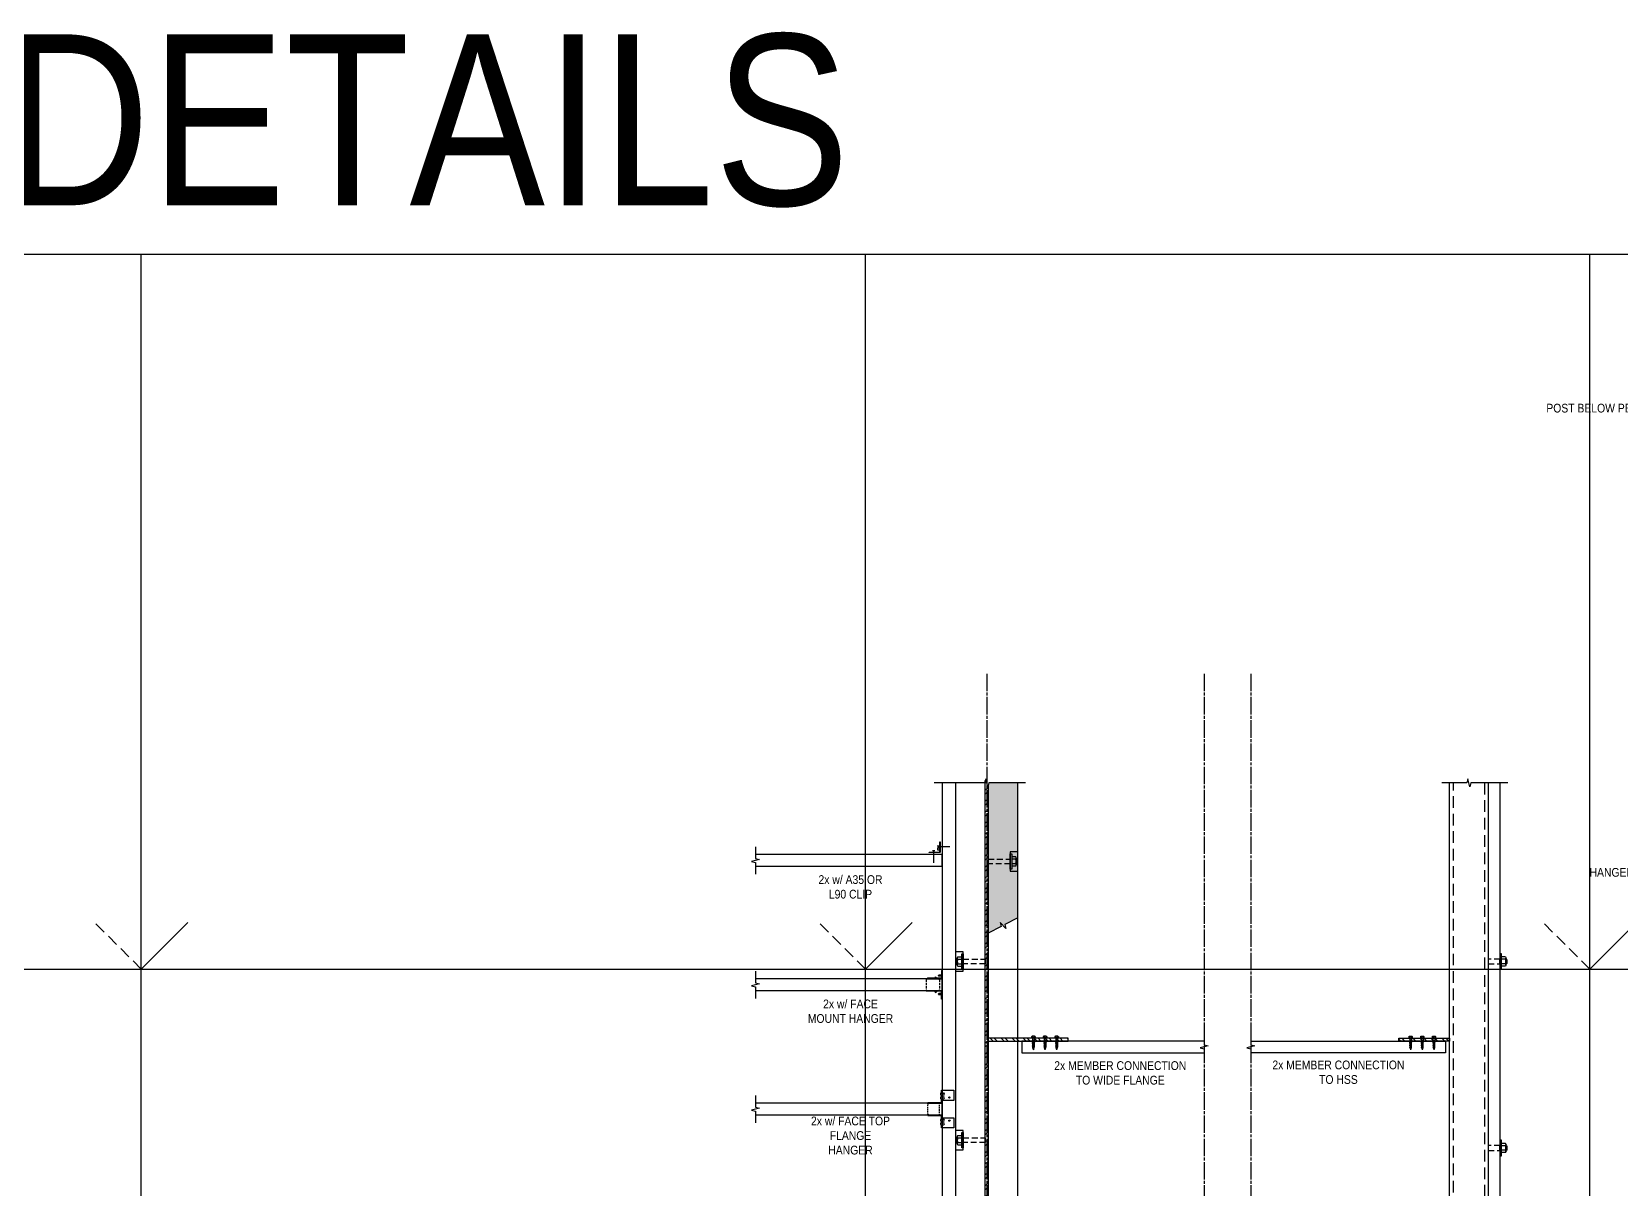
# Model space of a CAD drawing. Header units: inches. Extents: x -2661 to 42767, y -1222 to 9099.
# Drawn here: x 576.8 to 781.3, y 3395.4 to 3544.2 of the extents above; entities that cross this region are included whole.
import ezdxf
from ezdxf import colors
from ezdxf.entities.mleader import LeaderData, LeaderLine
from ezdxf.math import Vec2, Vec3

# ---------------------------------------------------------------- set-up
doc = ezdxf.new("R2010")
doc.units = ezdxf.units.IN
doc.header["$LTSCALE"] = 12
doc.header["$MEASUREMENT"] = 0
for name, pattern in [('CENTER4', [0.9975, 0.75, -0.06125, 0.125, -0.06125]), ('HIDDEN2', [0.1875, 0.125, -0.0625]), ('HIDDEN4', [0.09375, 0.0625, -0.03125]), ('HIDDEN8', [0.04625, 0.03125, -0.015])]:
    doc.linetypes.add(name, pattern=pattern)
doc.layers.get('0').update_dxf_attribs({"linetype": 'CONTINUOUS'})
doc.layers.add('DESIGNER COMMENTS', color=221, linetype='CONTINUOUS', plot=False)
doc.layers.add('S-ANNO-GRID-NONPLOT', color=251, linetype='CONTINUOUS', plot=False)
for name, color, linetype in [('S-ANNO-NOTE', 4, 'CONTINUOUS'), ('S-BOLT', 2, 'CONTINUOUS'), ('S-BREAK', 2, 'CONTINUOUS'), ('S-FASTENERS', 2, 'CONTINUOUS'), ('S-SIMPSON', 2, 'CONTINUOUS'), ('S-STEEL', 4, 'CONTINUOUS'), ('S-WOOD', 3, 'CONTINUOUS')]:
    doc.layers.add(name, color=color, linetype=linetype)
doc.layers.add('S-HATCH1', color=1, linetype='CONTINUOUS', transparency=0.5)
doc.layers.add('S-POCHE-227', color=7, linetype='CONTINUOUS', true_color=0xe3e3e3, transparency=0.8)
doc.styles.add('Arial', font='arial.ttf', dxfattribs={"width": 0.85})

# ---------------------------------------------------------------- blocks, each defined once
blk = doc.blocks.new('Se_24x36_STARTERS_GRID')
for p, q in [((-372.84, 276), (-279.63, 276)), ((-279.63, -92), (-279.63, 276)), ((-279.63, 276), (-186.42, 276)), ((-186.42, -92), (-186.42, 276)), ((-186.42, 276), (-93.21, 276)), ((-93.21, -92), (-93.21, 276)), ((-93.21, 276), (0, 276)), ((-279.63, 184), (-273.63, 190)), ((-186.42, 184), (-180.42, 190)), ((-93.21, 184), (-87.21, 190)), ((-372.84, 184), (-279.63, 184)), ((-279.63, 184), (-186.42, 184)), ((-186.42, 184), (-93.21, 184)), ((-93.21, 184), (0, 184))]:
    blk.add_line(p, q)
at = {"linetype": 'HIDDEN2'}
for p, q in [((-279.63, 184), (-285.63, 190)), ((-186.42, 184), (-192.42, 190)), ((-93.21, 184), (-99.21, 190))]:
    blk.add_line(p, q, dxfattribs=at)
blk = doc.blocks.new('*U1193')
blk.add_lwpolyline([(-1.625, 0.296875), (-1.625, 0.25), (-0.354, 0.25, 0.4142135624), (-0.25, 0.354), (-0.25, 1.671875), (-0.296875, 1.671875), (-0.296875, 0.348875, -0.4142135624), (-0.348875, 0.296875)], format="xyb", close=True)
blk.add_lwpolyline([(-0.827875, 0.296875), (-0.827875, 0.578141), (-0.609625, 0.57813), (-0.609625, 0.296875)])
blk = doc.blocks.new('8dx1-5')
at = {"color": 3}
blk.add_line((0.15, 0.25), (-0.15, 0.25), dxfattribs=at)
at = {"color": 2}
blk.add_line((0, 0.25), (0, -1.3), dxfattribs=at)
blk = doc.blocks.new('*U917')
for p, q in [((-0.59, 0.7), (-0.59, 0.19)), ((-0.59, 0.19), (-0.53, 0.19)), ((-0.53, 0.19), (0.53, 0.19)), ((-0.44, 0.77), (0.44, 0.77)), ((-0.27, 0.89), (-0.32, 0.81)), ((-0.32, 0.81), (-0.3, 0.77)), ((-0.29, 0.7), (-0.29, 0.19)), ((0.25, 0.89), (-0.27, 0.89)), ((0, 0.77), (0.23, 0.87)), ((0.25, 0.89), (0.23, 0.87)), ((0.23, 0.87), (0.29, 0.77)), ((0.29, 0.7), (0.29, 0.19)), ((0.53, 0.19), (0.59, 0.19)), ((0.59, 0.7), (0.59, 0.19))]:
    blk.add_line(p, q)
blk.add_lwpolyline([(-1, 0.19), (1, 0.19), (1, 0), (-1, 0)], close=True)
at = {"linetype": 'ByBlock'}
blk.add_lwpolyline([(-0.31, -2.84), (-0.31, 0), (0.31, 0), (0.31, -2.84)], close=True, dxfattribs=at)
for centre, radius, start, end in [((-0.44, 0.6), 0.177, 33.8901, 146.1099), ((0, 0.18), 0.589, 60.1583, 119.8417), ((0.44, 0.6), 0.177, 33.8901, 146.1099)]:
    blk.add_arc(centre, radius, start, end)
blk = doc.blocks.new('*U918')
for p, q in [((-0.59, 0.7), (-0.59, 0.19)), ((-0.59, 0.19), (-0.53, 0.19)), ((-0.53, 0.19), (0.53, 0.19)), ((-0.44, 0.77), (0.44, 0.77)), ((-0.27, 0.89), (-0.32, 0.81)), ((-0.32, 0.81), (-0.3, 0.77)), ((-0.29, 0.7), (-0.29, 0.19)), ((0.25, 0.89), (-0.27, 0.89)), ((0, 0.77), (0.23, 0.87)), ((0.25, 0.89), (0.23, 0.87)), ((0.23, 0.87), (0.29, 0.77)), ((0.29, 0.7), (0.29, 0.19)), ((0.53, 0.19), (0.59, 0.19)), ((0.59, 0.7), (0.59, 0.19))]:
    blk.add_line(p, q)
blk.add_lwpolyline([(-1, 0.19), (1, 0.19), (1, 0), (-1, 0)], close=True)
at = {"linetype": 'ByBlock'}
blk.add_lwpolyline([(-0.31, -2.84), (-0.31, 0), (0.31, 0), (0.31, -2.84)], close=True, dxfattribs=at)
for centre, radius, start, end in [((-0.44, 0.6), 0.177, 33.8901, 146.1099), ((0, 0.18), 0.589, 60.1583, 119.8417), ((0.44, 0.6), 0.177, 33.8901, 146.1099)]:
    blk.add_arc(centre, radius, start, end)
blk = doc.blocks.new('LUS-Top')
at = {"layer": 'S-SIMPSON'}
for p, q in [((-0.91, 0), (-1.84, 0)), ((-1.84, 0), (-1.84, -0.06)), ((0.91, 0), (1.84, 0)), ((1.84, 0), (1.84, -0.06)), ((-1.84, -0.06), (-0.91, -0.06)), ((-1.28, -0.42), (-1.28, -0.06)), ((-1.21, -0.44), (-1.28, -0.42)), ((-1.16, -0.44), (-1.21, -0.44)), ((-1.16, -0.44), (-1.09, -0.42)), ((-1.09, -0.06), (-1.09, -0.42)), ((-1.02, -0.83), (-0.86, -0.67)), ((-0.99, -0.86), (-1.02, -0.83)), ((-0.99, -0.86), (-0.84, -0.94)), ((-0.84, -0.12), (-0.84, -1.87)), ((-0.84, -1.87), (-0.75, -1.96)), ((-0.78, -1.93), (-0.78, -0.12)), ((0.85, -1.86), (0.75, -1.96)), ((0.78, -1.93), (0.78, -0.12)), ((0.84, -0.12), (0.84, -1.87)), ((0.99, -0.86), (0.84, -0.94)), ((1.02, -0.83), (0.86, -0.67)), ((1.84, -0.06), (0.91, -0.06)), ((0.99, -0.86), (1.02, -0.83)), ((1.09, -0.42), (1.09, -0.06)), ((1.16, -0.44), (1.09, -0.42)), ((1.21, -0.44), (1.16, -0.44)), ((1.21, -0.44), (1.28, -0.42)), ((1.28, -0.06), (1.28, -0.42))]:
    blk.add_line(p, q, dxfattribs=at)
at = {"layer": 'S-SIMPSON', "color": 1, "linetype": 'HIDDEN8', "ltscale": 0.8}
for points in [[(-0.75, -0.4, 0.317838), (-0.69, -0.31), (0.69, -0.31, 0.317838), (0.75, -0.4)], [(-0.75, -1.96), (-0.71, -2, -0.198912), (-0.69, -2.06), (0.69, -2.06, -0.198912), (0.71, -2), (0.75, -1.96)]]:
    blk.add_lwpolyline(points, format="xyb", dxfattribs=at)
at = {"layer": 'S-SIMPSON'}
for centre, radius, start, end in [((-0.91, -0.12), 0.125, 0, 90), ((0.91, -0.12), 0.125, 90, 180), ((-0.91, -0.12), 0.0625, 0, 90), ((-0.91, -0.62), 0.0647, 315, 0), ((-0.78, -0.31), 0.0937, 269.9999, 289.4711), ((0.78, -0.31), 0.0937, 250.5289, 270.0001), ((0.91, -0.12), 0.0625, 90, 180), ((0.91, -0.62), 0.0647, 180, 225)]:
    blk.add_arc(centre, radius, start, end, dxfattribs=at)
blk = doc.blocks.new('LB28')
at = {"layer": 'S-SIMPSON'}
for p, q in [((-2.42, 1.5), (-1.11, 1.5)), ((-2.42, -0.06), (-2.42, 1.5)), ((-2.07, -0.09), (-2.07, 0.18)), ((-1.94, 0.3), (-1.94, 0.3)), ((-1.82, -0.09), (-1.82, 0.18)), ((-1.57, -0.09), (-1.57, 0.18)), ((-1.32, -0.09), (-1.32, 0.18)), ((-1.11, 1.5), (-1.11, -0.06)), ((-0.88, 0), (-1.11, 0)), ((1.11, 0), (0.88, 0)), ((1.11, -0.06), (1.11, 1.5)), ((1.11, 1.5), (2.42, 1.5)), ((1.28, -0.09), (1.28, 0.18)), ((1.53, -0.09), (1.53, 0.18)), ((1.78, -0.09), (1.78, 0.18)), ((2.03, -0.09), (2.03, 0.18)), ((2.42, 1.5), (2.42, -0.06)), ((-2.07, -0.06), (-2.42, -0.06)), ((-1.57, -0.06), (-1.82, -0.06)), ((-1.11, -0.06), (-1.32, -0.06)), ((-0.91, -0.06), (-1.11, -0.06)), ((-0.85, -1.81), (-0.85, -0.12)), ((-0.78, -1.81), (-0.85, -1.81)), ((-0.78, -1.81), (-0.78, -0.1)), ((0.78, -1.81), (0.78, -0.1)), ((0.84, -1.81), (0.78, -1.81)), ((0.84, -1.81), (0.84, -0.12)), ((1.28, -0.06), (0.9, -0.06)), ((1.78, -0.06), (1.53, -0.06)), ((2.42, -0.06), (2.03, -0.06))]:
    blk.add_line(p, q, dxfattribs=at)
at = {"layer": 'S-SIMPSON', "color": 1, "linetype": 'HIDDEN8', "ltscale": 0.5}
for p, q in [((0.78, -0.31), (-0.78, -0.31)), ((0.74, -1.81), (-0.74, -1.81))]:
    blk.add_line(p, q, dxfattribs=at)
at = {"layer": 'S-SIMPSON'}
for centre in [(-1.49, 0.94), (1.49, 0.94)]:
    blk.add_circle(centre, 0.0855, dxfattribs=at)
for centre, radius, start, end in [((-1.94, 0.18), 0.125, 90, 180), ((-1.94, 0.18), 0.125, 0, 90), ((-1.44, 0.18), 0.125, 90, 180), ((-1.44, 0.18), 0.125, 0, 90), ((1.41, 0.18), 0.125, 90, 180), ((1.41, 0.18), 0.125, 0, 90), ((1.91, 0.18), 0.125, 90, 180), ((1.91, 0.18), 0.125, 0, 90), ((-1.94, -0.09), 0.125, 180, 270), ((-1.94, -0.09), 0.125, 270, 0), ((-1.44, -0.09), 0.125, 180, 270), ((-1.44, -0.09), 0.125, 270, 0), ((-0.91, -0.12), 0.0625, 0, 90), ((-0.88, -0.1), 0.1, 0, 90), ((0.88, -0.1), 0.1, 90, 180), ((0.9, -0.12), 0.0625, 90, 180), ((1.41, -0.09), 0.125, 180, 270), ((1.41, -0.09), 0.125, 270, 0), ((1.91, -0.09), 0.125, 180, 270), ((1.91, -0.09), 0.125, 270, 359.9999)]:
    blk.add_arc(centre, radius, start, end, dxfattribs=at)
at = {"layer": 'S-SIMPSON', "color": 1, "linetype": 'HIDDEN8', "ltscale": 0.5}
for centre, radius, start, end in [((-0.75, -1.76), 0.0484, 272.8263, 140.4278), ((0.76, -1.76), 0.0566, 68.6025, 254.4993)]:
    blk.add_arc(centre, radius, start, end, dxfattribs=at)
blk = doc.blocks.new('SDS.25X1.5-f')
at = {"layer": 'S-SIMPSON'}
for p, q in [((0.26, 0.05), (-0.26, 0.05)), ((-0.26, 0.05), (-0.26, 0)), ((0.26, 0), (-0.26, 0)), ((-0.22, 0.22), (-0.22, 0.05)), ((0.16, 0.24), (-0.16, 0.24)), ((-0.11, 0.22), (-0.11, 0.05)), ((0.11, 0.22), (0.11, 0.05)), ((0.22, 0.22), (0.22, 0.05)), ((0.26, 0.05), (0.26, 0)), ((-0.13, -0.29), (-0.13, -0.5)), ((0.13, -0.29), (-0.13, -0.29)), ((0.13, -0.5), (-0.12, -0.5)), ((-0.08, -0.29), (-0.08, -0.5)), ((-0.02, -0.29), (-0.02, -0.5)), ((0.05, -0.29), (0.05, -0.5)), ((0.1, -0.29), (0.1, -0.5)), ((0.13, -0.29), (0.13, -0.5))]:
    blk.add_line(p, q, dxfattribs=at)
at = {"layer": 'S-SIMPSON', "color": 1}
for p, q in [((-0.09, -0.54), (-0.12, -0.5)), ((-0.12, -0.6), (0.09, -0.55)), ((0.12, -0.56), (-0.12, -0.6)), ((-0.09, -0.62), (-0.12, -0.6)), ((-0.12, -0.7), (0.09, -0.65)), ((0.12, -0.66), (-0.12, -0.7)), ((-0.09, -0.72), (-0.12, -0.7)), ((-0.12, -0.8), (0.09, -0.75)), ((0.12, -0.76), (-0.12, -0.8)), ((-0.09, -0.82), (-0.12, -0.8)), ((-0.12, -0.9), (0.09, -0.85)), ((0.12, -0.86), (-0.12, -0.9)), ((-0.09, -0.92), (-0.12, -0.9)), ((-0.12, -1), (0.09, -0.95)), ((0.12, -0.96), (-0.12, -1)), ((-0.09, -1.02), (-0.12, -1)), ((-0.12, -1.1), (0.08, -1.05)), ((0.07, -1.07), (-0.12, -1.1)), ((-0.09, -1.12), (-0.12, -1.1)), ((-0.12, -1.2), (0.04, -1.16)), ((0.04, -1.17), (-0.12, -1.2)), ((-0.09, -1.22), (-0.12, -1.2)), ((-0.09, -0.54), (-0.09, -0.59)), ((-0.09, -0.62), (0.09, -0.58)), ((-0.09, -0.62), (-0.09, -0.69)), ((-0.09, -0.72), (0.09, -0.68)), ((-0.09, -0.72), (-0.09, -0.79)), ((-0.09, -0.82), (0.09, -0.78)), ((-0.09, -0.82), (-0.09, -0.89)), ((-0.09, -0.92), (0.09, -0.88)), ((-0.09, -0.92), (-0.09, -0.99)), ((-0.09, -1.02), (0.09, -0.98)), ((-0.09, -1.02), (-0.09, -1.09)), ((-0.09, -1.12), (0.07, -1.09)), ((-0.09, -1.12), (-0.09, -1.19)), ((-0.09, -1.22), (0.03, -1.19)), ((-0.09, -1.22), (-0.07, -1.29)), ((-0.09, -1.29), (0.02, -1.27)), ((0.02, -1.28), (-0.09, -1.29)), ((-0.06, -1.32), (-0.09, -1.29)), ((-0.06, -1.32), (0.01, -1.3)), ((-0.06, -1.32), (-0.04, -1.38)), ((-0.06, -1.39), (0, -1.37)), ((0, -1.38), (-0.06, -1.39)), ((-0.03, -1.41), (-0.06, -1.39)), ((-0.03, -1.41), (0, -1.4)), ((-0.03, -1.41), (0, -1.5)), ((0.03, -1.39), (0, -1.5)), ((0.03, -1.39), (0.07, -1.37)), ((0.07, -1.29), (0.04, -1.37)), ((0.04, -1.37), (0.07, -1.37)), ((0.07, -1.29), (0.1, -1.26)), ((0.09, -1.22), (0.08, -1.26)), ((0.08, -1.26), (0.1, -1.26)), ((0.12, -0.5), (0.09, -0.54)), ((0.09, -0.54), (0.09, -0.55)), ((0.09, -0.55), (0.12, -0.56)), ((0.09, -0.58), (0.12, -0.56)), ((0.09, -0.58), (0.09, -0.65)), ((0.09, -0.65), (0.12, -0.66)), ((0.09, -0.68), (0.12, -0.66)), ((0.09, -0.68), (0.09, -0.75)), ((0.09, -0.75), (0.12, -0.76)), ((0.09, -0.78), (0.12, -0.76)), ((0.09, -0.78), (0.09, -0.85)), ((0.09, -0.85), (0.12, -0.86)), ((0.09, -0.88), (0.12, -0.86)), ((0.09, -0.88), (0.09, -0.95)), ((0.09, -0.95), (0.12, -0.96)), ((0.09, -0.98), (0.12, -0.96)), ((0.09, -0.98), (0.09, -1.05)), ((0.09, -1.05), (0.12, -1.06)), ((0.09, -1.08), (0.12, -1.06)), ((0.09, -1.08), (0.09, -1.15)), ((0.09, -1.15), (0.12, -1.16)), ((0.09, -1.18), (0.12, -1.16)), ((0.09, -1.18), (0.09, -1.22))]:
    blk.add_line(p, q, dxfattribs=at)
at = {"layer": 'S-SIMPSON'}
for points in [[(-0.12, -0.03), (-0.12, -0.29)], [(0.12, -0.03), (0.12, -0.29)]]:
    blk.add_lwpolyline(points, dxfattribs=at)
for centre, radius, start, end in [((-0.16, 0.14), 0.102, 57.7958, 122.2042), ((-0.15, -0.03), 0.0312, 0, 90), ((0, -0.14), 0.383, 73.5736, 106.4264), ((0.16, 0.14), 0.102, 57.7958, 122.2042), ((0.15, -0.03), 0.0312, 90, 180)]:
    blk.add_arc(centre, radius, start, end, dxfattribs=at)
at = {"layer": 'S-SIMPSON', "color": 1}
blk.add_arc((1.16, -1.47), 1.16, 157.6147, 181.3564, dxfattribs=at)
blk = doc.blocks.new('*U888')
at = {"layer": 'S-FASTENERS'}
blk.add_blockref('SDS.25X1.5-f', (0, 0), dxfattribs=at)
blk = doc.blocks.new('*U889')
at = {"layer": 'S-FASTENERS'}
blk.add_blockref('SDS.25X1.5-f', (0, 0), dxfattribs=at)
blk = doc.blocks.new('*U906')
at = {"layer": 'S-FASTENERS'}
blk.add_blockref('SDS.25X1.5-f', (0, 0), dxfattribs=at)
blk = doc.blocks.new('*U881')
at = {"layer": 'S-FASTENERS'}
blk.add_blockref('SDS.25X1.5-f', (0, 0), dxfattribs=at)
blk = doc.blocks.new('*U882')
at = {"layer": 'S-FASTENERS'}
blk.add_blockref('SDS.25X1.5-f', (0, 0), dxfattribs=at)
blk = doc.blocks.new('*U897')
at = {"layer": 'S-FASTENERS'}
blk.add_blockref('SDS.25X1.5-f', (0, 0), dxfattribs=at)
blk = doc.blocks.new('*U898')
for p, q in [((-0.59, 0.7), (-0.59, 0.19)), ((-0.59, 0.19), (-0.53, 0.19)), ((-0.53, 0.19), (0.53, 0.19)), ((-0.44, 0.77), (0.44, 0.77)), ((-0.27, 0.89), (-0.32, 0.81)), ((-0.32, 0.81), (-0.3, 0.77)), ((-0.29, 0.7), (-0.29, 0.19)), ((0.25, 0.89), (-0.27, 0.89)), ((0, 0.77), (0.23, 0.87)), ((0.25, 0.89), (0.23, 0.87)), ((0.23, 0.87), (0.29, 0.77)), ((0.29, 0.7), (0.29, 0.19)), ((0.53, 0.19), (0.59, 0.19)), ((0.59, 0.7), (0.59, 0.19))]:
    blk.add_line(p, q)
blk.add_lwpolyline([(-1, 0.19), (1, 0.19), (1, 0), (-1, 0)], close=True)
at = {"linetype": 'ByBlock'}
blk.add_lwpolyline([(-0.31, -1.5), (-0.31, 0), (0.31, 0), (0.31, -1.5)], close=True, dxfattribs=at)
for centre, radius, start, end in [((-0.44, 0.6), 0.177, 33.8901, 146.1099), ((0, 0.18), 0.589, 60.1583, 119.8417), ((0.44, 0.6), 0.177, 33.8901, 146.1099)]:
    blk.add_arc(centre, radius, start, end)
blk = doc.blocks.new('*U899')
for p, q in [((-0.59, 0.7), (-0.59, 0.19)), ((-0.59, 0.19), (-0.53, 0.19)), ((-0.53, 0.19), (0.53, 0.19)), ((-0.44, 0.77), (0.44, 0.77)), ((-0.27, 0.89), (-0.32, 0.81)), ((-0.32, 0.81), (-0.3, 0.77)), ((-0.29, 0.7), (-0.29, 0.19)), ((0.25, 0.89), (-0.27, 0.89)), ((0, 0.77), (0.23, 0.87)), ((0.25, 0.89), (0.23, 0.87)), ((0.23, 0.87), (0.29, 0.77)), ((0.29, 0.7), (0.29, 0.19)), ((0.53, 0.19), (0.59, 0.19)), ((0.59, 0.7), (0.59, 0.19))]:
    blk.add_line(p, q)
blk.add_lwpolyline([(-1, 0.19), (1, 0.19), (1, 0), (-1, 0)], close=True)
at = {"linetype": 'ByBlock'}
blk.add_lwpolyline([(-0.31, -1.5), (-0.31, 0), (0.31, 0), (0.31, -1.5)], close=True, dxfattribs=at)
for centre, radius, start, end in [((-0.44, 0.6), 0.177, 33.8901, 146.1099), ((0, 0.18), 0.589, 60.1583, 119.8417), ((0.44, 0.6), 0.177, 33.8901, 146.1099)]:
    blk.add_arc(centre, radius, start, end)
blk = doc.blocks.new('*U891')
for p, q in [((-0.59, 0.7), (-0.59, 0.19)), ((-0.59, 0.19), (-0.53, 0.19)), ((-0.53, 0.19), (0.53, 0.19)), ((-0.44, 0.77), (0.44, 0.77)), ((-0.27, 0.89), (-0.32, 0.81)), ((-0.32, 0.81), (-0.3, 0.77)), ((-0.29, 0.7), (-0.29, 0.19)), ((0.25, 0.89), (-0.27, 0.89)), ((0, 0.77), (0.23, 0.87)), ((0.25, 0.89), (0.23, 0.87)), ((0.23, 0.87), (0.29, 0.77)), ((0.29, 0.7), (0.29, 0.19)), ((0.53, 0.19), (0.59, 0.19)), ((0.59, 0.7), (0.59, 0.19))]:
    blk.add_line(p, q)
blk.add_lwpolyline([(-1, 0.19), (1, 0.19), (1, 0), (-1, 0)], close=True)
at = {"linetype": 'ByBlock'}
blk.add_lwpolyline([(-0.31, -2.84), (-0.31, 0), (0.31, 0), (0.31, -2.84)], close=True, dxfattribs=at)
for centre, radius, start, end in [((-0.44, 0.6), 0.177, 33.8901, 146.1099), ((0, 0.18), 0.589, 60.1583, 119.8417), ((0.44, 0.6), 0.177, 33.8901, 146.1099)]:
    blk.add_arc(centre, radius, start, end)

msp = doc.modelspace()

# ---------------------------------------------------------------- hatches: boundary and pattern name
at = {"layer": 'S-HATCH1'}
h = msp.add_hatch(dxfattribs=at)
h.set_pattern_fill('STEEL', color=256, scale=8, style=0)
h.set_pattern_definition([(45, (-1198.1793, 4055.7288), (-0.7071068, 0.7071068), []), (45, (-1198.1793, 4056.2288), (-0.7071068, 0.7071068), [])])
h.paths.add_polyline_path([(699.56457, 3329.81336), (699.62588, 3330.06547), (699.87826, 3329.02767), (699.93957, 3329.27977), (699.93957, 3447.27977), (699.87826, 3447.02767), (699.62588, 3448.06547), (699.56457, 3447.81336)])
h = msp.add_hatch(dxfattribs=at)
h.set_pattern_fill('STEEL', color=256, scale=8, angle=-90, style=0)
h.set_pattern_definition([(315, (1549.3548, 5326.066), (0.7071068, 0.7071068), []), (315, (1549.8548, 5326.066), (0.7071068, 0.7071068), [])])
h.paths.add_polyline_path([(710.25207, 3414.29657), (710.25207, 3414.67157), (699.93957, 3414.67157), (699.93957, 3414.29657)])
h = msp.add_hatch(dxfattribs=at)
h.set_pattern_fill('STEEL', color=256, scale=8, angle=-90, style=0)
h.set_pattern_definition([(315, (1550.9138, 5326.066), (0.7071068, 0.7071068), []), (315, (1551.4138, 5326.066), (0.7071068, 0.7071068), [])])
h.paths.add_polyline_path([(752.81101, 3414.29657), (752.81101, 3414.67157), (759.31101, 3414.67157), (759.31101, 3414.29657)])
at = {"layer": 'S-POCHE-227'}
h = msp.add_hatch(color=256, dxfattribs=at)
h.dxf.hatch_style = 1
h.paths.add_polyline_path([(703.75207, 3447.54657), (700.00445, 3447.54657), (699.93957, 3447.27977), (699.93957, 3428.18354), (701.62189, 3429.05822), (701.49449, 3429.57682), (702.19715, 3428.77247), (702.06974, 3429.29107), (703.75207, 3430.16575)])

# ---------------------------------------------------------------- linework, layer by layer
at = {"layer": 'DESIGNER COMMENTS', "linetype": 'CENTER4', "ltscale": 0.25}
for p, q in [((699.75207, 3461.5788), (699.75207, 3318.45798)), ((727.75207, 3461.5788), (727.75207, 3318.45798)), ((733.75207, 3461.5788), (733.75207, 3318.45798))]:
    msp.add_line(p, q, dxfattribs=at)
at = {"layer": 'S-BOLT'}
for points in [[(702.78294, 3438.65157), (702.78294, 3436.15157), (703.75207, 3436.15157), (703.75207, 3438.65157)], [(696.7212, 3423.29657), (696.7212, 3425.79657), (695.75207, 3425.79657), (695.75207, 3423.29657)], [(696.7212, 3400.29657), (696.7212, 3402.79657), (695.75207, 3402.79657), (695.75207, 3400.29657)]]:
    msp.add_lwpolyline(points, close=True, dxfattribs=at)
at = {"layer": 'S-BREAK'}
for points in [[(704.75207, 3447.54657), (700.00445, 3447.54657), (699.87826, 3447.02767), (699.62588, 3448.06547), (699.49969, 3447.54657), (693.00207, 3447.54657)], [(766.80989, 3447.54657), (762.06283, 3447.54657), (761.93664, 3447.02767), (761.68426, 3448.06547), (761.55806, 3447.54657), (758.31101, 3447.54657)], [(670.00207, 3439.29657), (670.00207, 3437.79895), (670.52097, 3437.67276), (669.48317, 3437.42038), (670.00207, 3437.29418), (670.00207, 3435.79657)], [(703.75207, 3430.16575), (702.06974, 3429.29107), (702.19715, 3428.77247), (701.49449, 3429.57682), (701.62189, 3429.05822), (699.93957, 3428.18354)], [(670.00207, 3423.29657), (670.00207, 3421.79895), (670.52097, 3421.67276), (669.48317, 3421.42038), (670.00207, 3421.29418), (670.00207, 3419.79657)], [(727.75207, 3415.29657), (727.75207, 3413.79895), (728.27097, 3413.67276), (727.23317, 3413.42038), (727.75207, 3413.29418), (727.75207, 3411.79657)], [(733.75207, 3415.29657), (733.75207, 3413.79895), (734.27097, 3413.67276), (733.23317, 3413.42038), (733.75207, 3413.29418), (733.75207, 3411.79657)], [(670.00207, 3407.29657), (670.00207, 3405.79895), (670.52097, 3405.67276), (669.48317, 3405.42038), (670.00207, 3405.29418), (670.00207, 3403.79657)]]:
    msp.add_lwpolyline(points, dxfattribs=at)
at = {"layer": 'S-STEEL', "color": 2, "linetype": 'HIDDEN8', "ltscale": 0.5}
msp.add_line((703.75207, 3414.29657), (703.75207, 3414.67157), dxfattribs=at)
at = {"layer": 'S-STEEL', "color": 4}
for points in [[(695.75207, 3447.54657), (695.75207, 3329.54657)], [(699.56457, 3329.81336), (699.56457, 3447.81336)], [(699.93957, 3447.27977), (699.93957, 3329.27977)], [(703.75207, 3414.67157), (703.75207, 3447.54657)], [(703.75207, 3368.29601), (703.75207, 3414.29657)]]:
    msp.add_lwpolyline(points, dxfattribs=at)
at = {"layer": 'S-STEEL'}
for points in [[(759.31101, 3329.54657), (759.31101, 3447.54657)], [(764.30989, 3447.54657), (764.30989, 3329.54657)]]:
    msp.add_lwpolyline(points, dxfattribs=at)
at = {"layer": 'S-STEEL', "color": 2, "linetype": 'HIDDEN2'}
for points in [[(759.81101, 3329.54657), (759.81101, 3447.54657)], [(763.80989, 3447.54657), (763.80989, 3329.54657)]]:
    msp.add_lwpolyline(points, dxfattribs=at)
at = {"layer": 'S-STEEL'}
for points in [[(710.25207, 3414.29657), (710.25207, 3414.67157), (699.93957, 3414.67157), (699.93957, 3414.29657)], [(752.81101, 3414.29657), (752.81101, 3414.67157), (759.31101, 3414.67157), (759.31101, 3414.29657)]]:
    msp.add_lwpolyline(points, close=True, dxfattribs=at)
at = {"layer": 'S-WOOD'}
for points in [[(694.00207, 3447.54657), (694.00207, 3329.54657)], [(765.80989, 3447.54657), (765.80989, 3329.54657)], [(670.00207, 3436.79657), (694.00207, 3436.79657), (694.00207, 3438.29657), (670.00207, 3438.29657)], [(670.00207, 3420.79657), (694.00207, 3420.79657), (694.00207, 3422.29657), (670.00207, 3422.29657)], [(727.75207, 3414.29657), (704.25207, 3414.29657), (704.25207, 3412.79657), (727.75207, 3412.79657)], [(733.75207, 3414.29657), (758.81101, 3414.29657), (758.81101, 3412.79657), (733.75207, 3412.79657)], [(670.00207, 3404.79657), (694.00207, 3404.79657), (694.00207, 3406.29657), (670.00207, 3406.29657)]]:
    msp.add_lwpolyline(points, dxfattribs=at)

# ---------------------------------------------------------------- block references
at = {"layer": 'S-ANNO-GRID-NONPLOT'}
msp.add_blockref('Se_24x36_STARTERS_GRID', (870.57281, 3239.54657), dxfattribs=at)
at = {"layer": 'S-BOLT', "linetype": 'HIDDEN4'}
for name, p, rotation in [('*U891', (702.78294, 3437.40157), 270), ('*U918', (696.7212, 3424.54657), 90), ('*U917', (696.7212, 3401.54657), 90)]:
    msp.add_blockref(name, p, dxfattribs=dict(at, rotation=rotation))
at = {"layer": 'S-BOLT', "linetype": 'HIDDEN4', "xscale": -1, "rotation": 270}
for name, p in [('*U898', (765.80989, 3424.54657)), ('*U899', (765.80989, 3400.54657))]:
    msp.add_blockref(name, p, dxfattribs=at)
at = {"layer": 'S-HATCH1'}
msp.add_blockref('8dx1-5', (692.90567, 3438.54752), dxfattribs=at)
at = {"layer": 'S-HATCH1', "rotation": 90}
msp.add_blockref('8dx1-5', (693.70424, 3439.34609), dxfattribs=at)
at = {"layer": 'S-SIMPSON', "xscale": -1, "rotation": 90}
msp.add_blockref('*U1193', (694.00207, 3438.29657), dxfattribs=at)
at = {"layer": 'S-SIMPSON', "rotation": 270}
for name, p in [('LUS-Top', (694.00207, 3421.54657)), ('LB28', (694.00207, 3405.54657))]:
    msp.add_blockref(name, p, dxfattribs=at)
at = {"layer": 'S-SIMPSON'}
for name, p in [('*U888', (705.75207, 3414.67157)), ('*U889', (707.25207, 3414.67157)), ('*U906', (708.75207, 3414.67157))]:
    msp.add_blockref(name, p, dxfattribs=at)
at = {"layer": 'S-SIMPSON', "xscale": -1}
for name, p in [('*U897', (754.31101, 3414.67157)), ('*U882', (755.81101, 3414.67157)), ('*U881', (757.31101, 3414.67157))]:
    msp.add_blockref(name, p, dxfattribs=at)

# ---------------------------------------------------------------- texts
at = {"layer": 'DESIGNER COMMENTS', "char_height": 1.125, "attachment_point": 5, "style": 'Arial'}
for s, insert, width in [('2x w/ A35 OR L90 CLIP', (682.21938, 3434.13452), 9.058684), ('2x w/ FACE MOUNT HANGER', (682.21938, 3418.13452), 11.3449121), ('2x MEMBER CONNECTION TO WIDE FLANGE', (716.93957, 3410.1984), 18.5183085), ('2x MEMBER CONNECTION TO HSS', (745.01673, 3410.28456), 18.5183085), ('2x w/ FACE TOP FLANGE HANGER', (682.21938, 3402.13452), 11.3449121)]:
    msp.add_mtext(s, dxfattribs=dict(at, insert=insert, width=width))
at = {"layer": 'S-ANNO-NOTE', "color": 2, "insert": (497.73642, 3521.54657), "char_height": 22, "width": 385.2088404, "attachment_point": 7, "style": 'Arial'}
msp.add_mtext('\\A1;PLAN DETAILS', dxfattribs=at)

# ---------------------------------------------------------------- leaders
at = {"layer": 'S-ANNO-NOTE'}
ml = msp.add_multileader_mtext('Standard', dxfattribs=at)
ml.set_content('\\A1;POST BELOW PER PLAN (SHOWN DASHED)', color=4, style='Arial')
ml.set_leader_properties(color=2)
ml.build(insert=Vec2(0, 0))
ml.multileader.update_dxf_attribs({"dogleg_length": 0.36, "arrow_head_size": 1.3125, "scale": 12})
ctx = ml.context
ctx.base_point, ctx.scale, ctx.char_height, ctx.arrow_head_size, ctx.landing_gap_size, ctx.plane_origin = Vec3(783.2267, 3495.58819), 12, 1.125, 1.3125, 1.08, Vec3(717.1518, 3760.21223)
ctx.text_align_type = 2
notes = []
notes.append((ctx, [(1, (1, 1, 0), (802.4861, 3495.58819), (-1, 0), 1.5, [(0, [(822.37402, 3485.74014)], 0, [])])]))
ctx.mtext.insert, ctx.mtext.width, ctx.mtext.alignment, ctx.mtext.flow_direction = Vec3(799.9061, 3496.31606), 18, 3, 5
ml = msp.add_multileader_mtext('Standard', dxfattribs=at)
ml.set_content('\\A1;BEAM PER PLAN', color=4, style='Arial')
ml.set_leader_properties(color=2)
ml.build(insert=Vec2(0, 0))
ml.multileader.update_dxf_attribs({"dogleg_length": 0.36, "arrow_head_size": 1.3125, "scale": 12})
ctx = ml.context
ctx.base_point, ctx.scale, ctx.char_height, ctx.arrow_head_size, ctx.landing_gap_size, ctx.plane_origin = Vec3(788.26886, 3472.00134), 12, 1.125, 1.3125, 1.08, Vec3(907.56848, 3734.86188)
ctx.text_align_type = 2
notes.append((ctx, [(0, (1, 1, 0), (802.4861, 3472.00134), (-1, 0), 1.5, [(0, [(813.28132, 3482.79657)], 0, [])])]))
ctx.mtext.insert, ctx.mtext.width, ctx.mtext.alignment, ctx.mtext.flow_direction = Vec3(799.9061, 3472.56423), 12.2900544, 3, 5
ml = msp.add_multileader_mtext('Standard', dxfattribs=at)
ml.set_content('\\A1;HANGER PER HANGER SCHEDUEL', color=4, style='Arial')
ml.set_leader_properties(color=2)
ml.build(insert=Vec2(0, 0))
ml.multileader.update_dxf_attribs({"dogleg_length": 0.36, "arrow_head_size": 1.3125, "scale": 12})
ctx = ml.context
ctx.base_point, ctx.scale, ctx.char_height, ctx.arrow_head_size, ctx.landing_gap_size, ctx.plane_origin = Vec3(784.03031, 3436.00134), 12, 1.125, 1.3125, 1.08, Vec3(717.1518, 3700.62538)
ctx.text_align_type = 2
notes.append((ctx, [(1, (1, 1, 0), (802.4861, 3436.00134), (-1, 0), 1.5, [(0, [(814.16884, 3447.68408)], 0, [])])]))
ctx.mtext.insert, ctx.mtext.width, ctx.mtext.alignment, ctx.mtext.flow_direction = Vec3(799.9061, 3436.57343), 18, 3, 5
ml = msp.add_multileader_mtext('Standard', dxfattribs=at)
ml.set_content('\\A1;POST PER PLAN', color=4, style='Arial')
ml.set_leader_properties(color=2)
ml.build(insert=Vec2(0, 0))
ml.multileader.update_dxf_attribs({"dogleg_length": 0.36, "arrow_head_size": 1.3125, "scale": 12})
ctx = ml.context
ctx.base_point, ctx.scale, ctx.char_height, ctx.arrow_head_size, ctx.landing_gap_size, ctx.plane_origin = Vec3(788.4228, 3440.47439), 12, 1.125, 1.3125, 1.08, Vec3(717.1518, 3705.09843)
ctx.text_align_type = 2
notes.append((ctx, [(1, (1, 1, 0), (802.4861, 3440.47439), (-1, 0), 1.5, [(0, [(808.80828, 3446.79657)], 0, [])])]))
ctx.mtext.insert, ctx.mtext.width, ctx.mtext.alignment, ctx.mtext.flow_direction = Vec3(799.9061, 3441.04648), 18, 3, 5
ml = msp.add_multileader_mtext('Standard', dxfattribs=at)
ml.set_content('\\A1;HSS COLUMN PER PLAN', color=4, style='Arial')
ml.set_leader_properties(color=2)
ml.build(insert=Vec2(0, 0))
ml.multileader.update_dxf_attribs({"dogleg_length": 0.36, "arrow_head_size": 1.3125, "scale": 12})
ctx = ml.context
ctx.base_point, ctx.scale, ctx.char_height, ctx.arrow_head_size, ctx.landing_gap_size, ctx.plane_origin = Vec3(783.1569, 3403.79657), 12, 1.125, 1.3125, 1.08, Vec3(717.1518, 3668.4206)
ctx.text_align_type = 2
notes.append((ctx, [(1, (1, 1, 0), (802.4861, 3403.79657), (-1, 0), 1.5, [(0, [(809.2361, 3410.54657)], 0, [])])]))
ctx.mtext.insert, ctx.mtext.width, ctx.mtext.alignment, ctx.mtext.flow_direction = Vec3(799.9061, 3404.36866), 18, 3, 5
for ctx, leaders in notes:
    for number, flags, end, landing, length, lines in leaders:
        leader = LeaderData()
        leader.index, (leader.has_last_leader_line, leader.has_dogleg_vector, leader.attachment_direction) = number, flags
        leader.last_leader_point, leader.dogleg_vector, leader.dogleg_length = Vec3(end), Vec3(landing), length
        for number, points, colour, breaks in lines:
            line = LeaderLine()
            line.index, line.vertices, line.color, line.breaks = number, Vec3.list(points), colors.encode_raw_color(colour), breaks
            leader.lines.append(line)
        ctx.leaders.append(leader)

doc.saveas('drawing.dxf')
